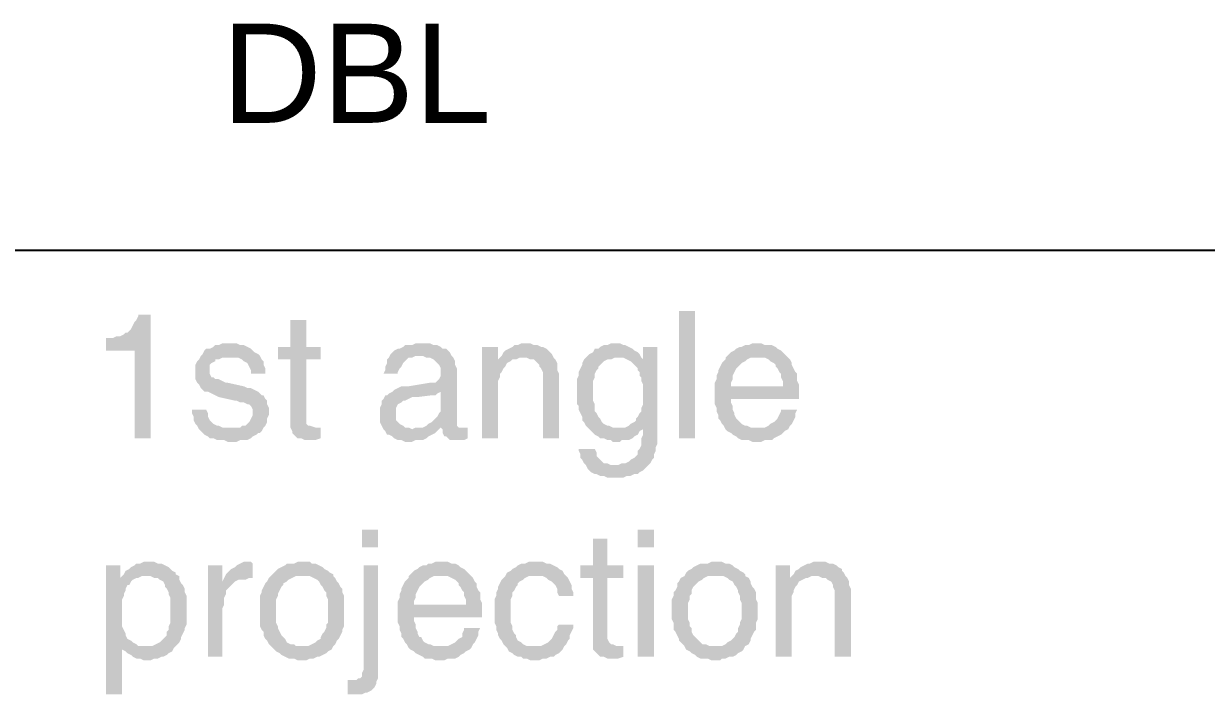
# Model space of a CAD drawing. Header units: millimetres. Extents: x 1399 to 2555, y 1196 to 1555.
# Drawn here: x 1984.7 to 2014.51, y 1281.4 to 1298.3 of the extents above; entities that cross this region are included whole.
import ezdxf

# ---------------------------------------------------------------- set-up
doc = ezdxf.new("R2010")
doc.units = ezdxf.units.MM
doc.layers.add('odj', color=4, linetype='Continuous', lineweight=35)
doc.styles.get("Standard").update_dxf_attribs({"font": 'arial.ttf'})

msp = doc.modelspace()

# ---------------------------------------------------------------- hatches: boundary and pattern name
at = {"transparency": 33554559}
for points in [[(1987.90046, 1290.96754), (1987.58454, 1290.96754), (1987.58454, 1290.9224), (1987.53941, 1290.83214), (1987.49428, 1290.78701), (1987.44914, 1290.69674), (1987.40401, 1290.60648), (1987.35888, 1290.56135), (1987.31375, 1290.51621), (1987.26861, 1290.51621), (1987.22348, 1290.47108), (1987.13322, 1290.42595), (1987.04295, 1290.42595), (1986.95269, 1290.38082), (1986.77216, 1290.38082), (1986.77216, 1290.06489), (1987.49428, 1290.06489), (1987.49428, 1287.85342), (1987.90046, 1287.85342)], [(2001.21446, 1287.85342), (2001.21446, 1291.0578), (2001.62065, 1291.0578), (2001.62065, 1287.85342)], [(1991.82696, 1290.83214), (1991.42077, 1290.83214), (1991.42077, 1290.15516), (1991.10485, 1290.15516), (1991.10485, 1289.83923), (1991.42077, 1289.83923), (1991.42077, 1288.12421), (1991.46591, 1288.03394), (1991.46591, 1287.98881), (1991.51104, 1287.94368), (1991.55617, 1287.89855), (1991.6013, 1287.85342), (1991.69157, 1287.85342), (1991.78183, 1287.80828), (1992.05262, 1287.80828), (1992.18802, 1287.85342), (1992.18802, 1288.12421), (1992.05262, 1288.12421), (1991.91723, 1288.16934), (1991.8721, 1288.16934), (1991.82696, 1288.21447), (1991.82696, 1289.83923), (1992.18802, 1289.83923), (1992.18802, 1290.15516), (1991.82696, 1290.15516)], [(1989.88628, 1290.24542), (1989.70575, 1290.24542), (1989.61549, 1290.20029), (1989.52522, 1290.20029), (1989.48009, 1290.15516), (1989.38983, 1290.11002), (1989.29956, 1290.11002), (1989.25443, 1290.06489), (1989.2093, 1289.97463), (1989.16417, 1289.9295), (1989.11903, 1289.83923), (1989.0739, 1289.7941), (1989.02877, 1289.70383), (1989.02877, 1289.34278), (1989.0739, 1289.25251), (1989.11903, 1289.20738), (1989.16417, 1289.11712), (1989.2093, 1289.07198), (1989.25443, 1289.02685), (1989.34469, 1289.02685), (1989.43496, 1288.98172), (1989.52522, 1288.93659), (1989.61549, 1288.89146), (1990.02168, 1288.80119), (1990.06681, 1288.80119), (1990.15707, 1288.75606), (1990.24734, 1288.75606), (1990.3376, 1288.71093), (1990.38273, 1288.71093), (1990.42787, 1288.66579), (1990.473, 1288.57553), (1990.473, 1288.44013), (1990.42787, 1288.34987), (1990.38273, 1288.2596), (1990.3376, 1288.21447), (1990.29247, 1288.16934), (1990.20221, 1288.16934), (1990.15707, 1288.12421), (1989.93141, 1288.12421), (1989.11903, 1288.07908), (1989.16417, 1288.03394), (1989.2093, 1287.98881), (1989.25443, 1287.94368), (1989.34469, 1287.89855), (1989.38983, 1287.85342), (1989.48009, 1287.85342), (1989.57035, 1287.80828), (1989.75088, 1287.80828), (1989.84115, 1287.76315), (1990.06681, 1287.76315), (1990.15707, 1287.80828), (1990.3376, 1287.80828), (1990.42787, 1287.85342), (1990.473, 1287.89855), (1990.56326, 1287.94368), (1990.60839, 1287.98881), (1990.65353, 1287.98881), (1990.69866, 1288.03394), (1990.74379, 1288.12421), (1990.78892, 1288.16934), (1990.83406, 1288.2596), (1990.83406, 1288.34987), (1990.87919, 1288.44013), (1990.87919, 1288.5304), (1990.87919, 1288.62066), (1990.83406, 1288.71093), (1990.83406, 1288.80119), (1990.78892, 1288.84632), (1990.74379, 1288.93659), (1990.69866, 1288.93659), (1990.65353, 1288.98172), (1990.60839, 1289.02685), (1990.51813, 1289.07198), (1990.42787, 1289.11712), (1990.3376, 1289.11712), (1990.24734, 1289.16225), (1989.84115, 1289.25251), (1989.79602, 1289.25251), (1989.70575, 1289.29764), (1989.61549, 1289.34278), (1989.52522, 1289.34278), (1989.48009, 1289.38791), (1989.43496, 1289.38791), (1989.38983, 1289.47817), (1989.38983, 1289.70383), (1989.43496, 1289.74897), (1989.52522, 1289.7941), (1989.52522, 1289.83923), (1989.61549, 1289.83923), (1989.70575, 1289.88436), (1989.88628, 1289.88436), (1990.65353, 1289.9295), (1990.60839, 1289.97463), (1990.51813, 1290.01976), (1990.473, 1290.06489), (1990.42787, 1290.11002), (1990.3376, 1290.15516), (1990.24734, 1290.20029), (1990.15707, 1290.20029), (1990.06681, 1290.24542), (1989.97654, 1290.24542)], [(1994.76055, 1290.24542), (1994.58003, 1290.24542), (1994.48976, 1290.20029), (1994.30923, 1290.20029), (1994.2641, 1290.15516), (1994.17384, 1290.11002), (1994.1287, 1290.11002), (1994.03844, 1290.06489), (1993.99331, 1290.01976), (1993.94818, 1289.97463), (1993.90304, 1289.88436), (1993.85791, 1289.83923), (1993.85791, 1289.74897), (1993.81278, 1289.6587), (1993.81278, 1289.56844), (1993.76765, 1289.47817), (1994.1287, 1289.47817), (1994.1287, 1289.52331), (1994.17384, 1289.61357), (1994.21897, 1289.6587), (1994.2641, 1289.74897), (1994.30923, 1289.7941), (1994.35437, 1289.83923), (1994.3995, 1289.88436), (1994.48976, 1289.88436), (1994.58003, 1289.9295), (1995.48267, 1289.9295), (1995.43754, 1290.01976), (1995.39241, 1290.06489), (1995.34727, 1290.11002), (1995.25701, 1290.11002), (1995.21188, 1290.15516), (1995.12161, 1290.20029), (1995.03135, 1290.20029), (1994.94108, 1290.24542), (1994.85082, 1290.24542)], [(1996.65611, 1290.15516), (1996.24992, 1290.15516), (1996.24992, 1287.85342), (1996.65611, 1287.85342), (1996.65611, 1289.07198), (1996.65611, 1289.29764), (1996.70124, 1289.38791), (1996.70124, 1289.47817), (1996.74637, 1289.52331), (1996.7915, 1289.61357), (1996.83663, 1289.6587), (1996.83663, 1289.6587), (1996.88177, 1289.74897), (1996.97203, 1289.7941), (1996.65611, 1289.83923)], [(1997.37822, 1290.24542), (1997.24282, 1290.24542), (1997.15256, 1290.20029), (1997.0623, 1290.20029), (1997.01716, 1290.15516), (1996.9269, 1290.11002), (1996.83663, 1290.06489), (1996.7915, 1290.01976), (1996.74637, 1289.9295), (1996.65611, 1289.83923), (1996.97203, 1289.7941), (1997.01716, 1289.83923), (1997.10743, 1289.83923), (1997.19769, 1289.88436), (1998.0552, 1289.88436), (1998.01007, 1289.97463), (1997.96494, 1290.01976), (1997.91981, 1290.06489), (1997.87467, 1290.11002), (1997.78441, 1290.15516), (1997.73928, 1290.15516), (1997.64901, 1290.20029), (1997.55875, 1290.20029), (1997.46849, 1290.24542)], [(1999.63483, 1290.24542), (1999.49943, 1290.24542), (1999.40917, 1290.20029), (1999.3189, 1290.20029), (1999.22864, 1290.15516), (1999.18351, 1290.11002), (1999.09324, 1290.11002), (1999.04811, 1290.01976), (1998.95785, 1289.97463), (1998.91271, 1289.9295), (1998.86758, 1289.88436), (1999.81536, 1289.88436), (1999.90562, 1289.83923), (1999.99589, 1289.7941), (2000.31181, 1289.83923), (2000.26668, 1289.88436), (2000.26668, 1289.88436), (2000.22155, 1289.97463), (2000.17642, 1290.01976), (2000.08615, 1290.06489), (2000.04102, 1290.11002), (1999.95075, 1290.15516), (1999.86049, 1290.20029), (1999.81536, 1290.20029), (1999.72509, 1290.24542)], [(2000.67287, 1290.15516), (2000.31181, 1290.15516), (2000.31181, 1289.83923), (1999.99589, 1289.7941), (2000.04102, 1289.74897), (2000.08615, 1289.70383), (2000.17642, 1289.61357), (2000.17642, 1289.56844), (2000.22155, 1289.52331), (2000.22155, 1289.43304), (2000.26668, 1289.38791), (2000.26668, 1289.29764), (2000.31181, 1289.20738), (2000.31181, 1288.71093), (2000.26668, 1288.62066), (2000.26668, 1288.5304), (2000.22155, 1288.48527), (2000.17642, 1288.395), (2000.13128, 1288.34987), (2000.13128, 1288.30474), (2000.08615, 1288.2596), (1999.99589, 1288.21447), (1999.95075, 1288.16934), (1999.86049, 1288.12421), (1999.67996, 1288.12421), (2000.31181, 1288.07908), (2000.31181, 1287.94368), (2000.26668, 1287.85342), (2000.26668, 1287.67289), (2000.22155, 1287.58262), (2000.17642, 1287.53749), (2000.17642, 1287.44723), (2000.13128, 1287.40209), (2000.08615, 1287.35696), (1999.99589, 1287.31183), (1999.95075, 1287.2667), (1999.86049, 1287.22156), (1999.77023, 1287.22156), (1999.67996, 1287.17643), (1999.5897, 1287.17643), (2000.44721, 1287.17643), (2000.49234, 1287.22156), (2000.53747, 1287.31183), (2000.58261, 1287.35696), (2000.58261, 1287.44723), (2000.62774, 1287.53749), (2000.62774, 1287.62775), (2000.67287, 1287.71802), (2000.67287, 1287.98881)], [(2003.20027, 1290.24542), (2003.06487, 1290.24542), (2002.97461, 1290.20029), (2002.88435, 1290.20029), (2002.79408, 1290.15516), (2002.74895, 1290.15516), (2002.65869, 1290.11002), (2002.61355, 1290.06489), (2002.52329, 1290.01976), (2002.47816, 1289.97463), (2002.38789, 1289.88436), (2003.3808, 1289.88436), (2003.47106, 1289.83923), (2003.5162, 1289.7941), (2003.60646, 1289.74897), (2003.65159, 1289.70383), (2003.65159, 1289.6587), (2003.69672, 1289.61357), (2003.74186, 1289.52331), (2003.78699, 1289.47817), (2003.78699, 1289.38791), (2003.83212, 1289.29764), (2003.83212, 1289.16225), (2002.1171, 1289.16225), (2002.1171, 1288.71093), (2002.16223, 1288.62066), (2002.16223, 1288.5304), (2002.20736, 1288.44013), (2002.20736, 1288.34987), (2002.2525, 1288.30474), (2002.29763, 1288.21447), (2002.34276, 1288.16934), (2002.38789, 1288.07908), (2003.20027, 1288.12421), (2003.01974, 1288.12421), (2002.92948, 1288.16934), (2002.88435, 1288.16934), (2002.79408, 1288.21447), (2002.74895, 1288.2596), (2002.65869, 1288.34987), (2002.65869, 1288.34987), (2002.61355, 1288.44013), (2002.61355, 1288.48527), (2002.56842, 1288.57553), (2002.56842, 1288.66579), (2002.52329, 1288.75606), (2002.52329, 1288.84632), (2004.23831, 1288.84632), (2004.23831, 1289.20738), (2004.19318, 1289.29764), (2004.19318, 1289.47817), (2004.14805, 1289.52331), (2004.10291, 1289.61357), (2004.05778, 1289.70383), (2004.05778, 1289.74897), (2004.01265, 1289.83923), (2003.96752, 1289.88436), (2003.92239, 1289.9295), (2003.83212, 1290.01976), (2003.78699, 1290.06489), (2003.69672, 1290.11002), (2003.65159, 1290.15516), (2003.56133, 1290.20029), (2003.3808, 1290.20029), (2003.29054, 1290.24542)], [(1990.65353, 1289.9295), (1989.88628, 1289.88436), (1990.11194, 1289.88436), (1990.20221, 1289.83923), (1990.24734, 1289.7941), (1990.24734, 1289.7941), (1990.3376, 1289.74897), (1990.38273, 1289.6587), (1990.42787, 1289.56844), (1990.42787, 1289.47817), (1990.78892, 1289.47817), (1990.78892, 1289.61357), (1990.74379, 1289.70383), (1990.74379, 1289.7941), (1990.69866, 1289.83923)], [(1995.48267, 1289.9295), (1994.67029, 1289.9295), (1994.76055, 1289.9295), (1994.85082, 1289.88436), (1994.94108, 1289.88436), (1995.03135, 1289.83923), (1995.07648, 1289.7941), (1995.12161, 1289.74897), (1995.16674, 1289.70383), (1995.21188, 1289.61357), (1995.21188, 1289.43304), (1995.16674, 1289.34278), (1995.12161, 1289.29764), (1995.07648, 1289.25251), (1994.94108, 1289.25251), (1994.3995, 1289.16225), (1994.21897, 1289.16225), (1994.1287, 1289.11712), (1994.03844, 1289.07198), (1993.99331, 1289.02685), (1995.21188, 1289.02685), (1995.21188, 1288.62066), (1995.21188, 1288.5304), (1995.16674, 1288.48527), (1995.12161, 1288.395), (1995.07648, 1288.34987), (1994.98622, 1288.2596), (1994.98622, 1288.2596), (1994.89595, 1288.21447), (1994.85082, 1288.16934), (1994.76055, 1288.12421), (1994.58003, 1288.12421), (1994.48976, 1288.07908), (1993.76765, 1288.07908), (1993.81278, 1288.03394), (1993.85791, 1287.94368), (1993.90304, 1287.94368), (1993.99331, 1287.89855), (1994.03844, 1287.85342), (1994.1287, 1287.80828), (1994.21897, 1287.80828), (1994.30923, 1287.76315), (1994.48976, 1287.76315), (1994.58003, 1287.80828), (1994.76055, 1287.80828), (1994.85082, 1287.85342), (1994.89595, 1287.89855), (1994.98622, 1287.94368), (1995.07648, 1287.98881), (1995.12161, 1288.03394), (1995.16674, 1288.07908), (1995.21188, 1288.12421), (1995.6632, 1288.12421), (1995.61807, 1288.16934), (1995.61807, 1289.61357), (1995.57293, 1289.70383), (1995.57293, 1289.7941), (1995.5278, 1289.88436)], [(1998.0552, 1289.88436), (1997.28796, 1289.88436), (1997.37822, 1289.88436), (1997.46849, 1289.83923), (1997.55875, 1289.83923), (1997.60388, 1289.7941), (1997.64901, 1289.74897), (1997.69415, 1289.70383), (1997.69415, 1289.6587), (1997.73928, 1289.61357), (1997.78441, 1289.52331), (1997.78441, 1287.85342), (1998.1906, 1287.85342), (1998.1906, 1289.47817), (1998.14547, 1289.56844), (1998.14547, 1289.74897), (1998.10034, 1289.83923)], [(1998.86758, 1289.88436), (1998.82245, 1289.83923), (1998.77732, 1289.74897), (1998.77732, 1289.70383), (1998.73219, 1289.61357), (1998.68705, 1289.52331), (1998.68705, 1289.43304), (1998.64192, 1289.34278), (1998.64192, 1288.71093), (1998.68705, 1288.66579), (1998.68705, 1288.57553), (1998.73219, 1288.48527), (1998.77732, 1288.395), (1998.77732, 1288.30474), (1998.82245, 1288.2596), (1998.86758, 1288.16934), (1998.91271, 1288.12421), (1998.95785, 1288.07908), (1999.04811, 1287.98881), (1999.09324, 1287.94368), (1999.18351, 1287.89855), (1999.22864, 1287.85342), (1999.3189, 1287.85342), (1999.40917, 1287.80828), (1999.49943, 1287.80828), (1999.54457, 1287.76315), (1999.72509, 1287.76315), (1999.77023, 1287.80828), (1999.95075, 1287.80828), (2000.04102, 1287.85342), (2000.08615, 1287.89855), (2000.17642, 1287.94368), (2000.22155, 1288.03394), (2000.31181, 1288.07908), (2000.31181, 1288.07908), (1999.67996, 1288.12421), (1999.54457, 1288.12421), (1999.4543, 1288.16934), (1999.40917, 1288.16934), (1999.3189, 1288.21447), (1999.27377, 1288.2596), (1999.22864, 1288.34987), (1999.18351, 1288.395), (1999.13838, 1288.48527), (1999.09324, 1288.5304), (1999.09324, 1288.71093), (1999.04811, 1288.80119), (1999.04811, 1289.29764), (1999.09324, 1289.38791), (1999.09324, 1289.47817), (1999.13838, 1289.56844), (1999.18351, 1289.61357), (1999.18351, 1289.6587), (1999.22864, 1289.70383), (1999.27377, 1289.74897), (1999.3189, 1289.7941), (1999.40917, 1289.83923), (1999.49943, 1289.83923), (1999.5897, 1289.88436), (1999.67996, 1289.88436)], [(2002.38789, 1289.88436), (2002.38789, 1289.83923), (2002.34276, 1289.7941), (2002.29763, 1289.74897), (2002.2525, 1289.6587), (2002.20736, 1289.56844), (2002.20736, 1289.52331), (2002.16223, 1289.43304), (2002.16223, 1289.34278), (2002.1171, 1289.25251), (2002.1171, 1289.16225), (2002.52329, 1289.16225), (2002.52329, 1289.25251), (2002.56842, 1289.34278), (2002.56842, 1289.43304), (2002.61355, 1289.52331), (2002.65869, 1289.61357), (2002.70382, 1289.6587), (2002.74895, 1289.70383), (2002.79408, 1289.74897), (2002.88435, 1289.7941), (2002.92948, 1289.83923), (2003.01974, 1289.88436), (2003.20027, 1289.88436)], [(1993.99331, 1289.02685), (1993.90304, 1288.98172), (1993.85791, 1288.93659), (1993.81278, 1288.93659), (1993.76765, 1288.84632), (1993.72251, 1288.80119), (1993.72251, 1288.71093), (1993.67738, 1288.62066), (1993.67738, 1288.44013), (1993.67738, 1288.2596), (1993.72251, 1288.16934), (1993.76765, 1288.07908), (1994.48976, 1288.07908), (1994.3995, 1288.12421), (1994.30923, 1288.12421), (1994.2641, 1288.16934), (1994.17384, 1288.21447), (1994.1287, 1288.2596), (1994.08357, 1288.30474), (1994.08357, 1288.62066), (1994.1287, 1288.71093), (1994.21897, 1288.75606), (1994.2641, 1288.80119), (1994.30923, 1288.80119), (1994.3995, 1288.84632), (1994.48976, 1288.89146), (1994.62516, 1288.89146), (1994.98622, 1288.93659), (1995.07648, 1288.93659), (1995.12161, 1288.98172), (1995.21188, 1289.02685)], [(1989.29956, 1288.57553), (1988.9385, 1288.57553), (1988.9385, 1288.48527), (1988.98364, 1288.395), (1988.98364, 1288.30474), (1989.02877, 1288.21447), (1989.0739, 1288.16934), (1989.11903, 1288.07908), (1989.93141, 1288.12421), (1989.70575, 1288.12421), (1989.61549, 1288.16934), (1989.57035, 1288.16934), (1989.48009, 1288.21447), (1989.43496, 1288.2596), (1989.38983, 1288.30474), (1989.34469, 1288.395), (1989.34469, 1288.48527)], [(2004.19318, 1288.57553), (2003.78699, 1288.57553), (2003.78699, 1288.5304), (2003.74186, 1288.44013), (2003.69672, 1288.34987), (2003.65159, 1288.30474), (2003.60646, 1288.2596), (2003.5162, 1288.21447), (2003.47106, 1288.16934), (2003.3808, 1288.12421), (2003.20027, 1288.12421), (2002.38789, 1288.07908), (2002.38789, 1288.07908), (2002.43302, 1288.03394), (2002.52329, 1287.98881), (2002.56842, 1287.94368), (2002.65869, 1287.89855), (2002.70382, 1287.85342), (2002.79408, 1287.80828), (2002.97461, 1287.80828), (2003.06487, 1287.76315), (2003.29054, 1287.76315), (2003.3808, 1287.80828), (2003.56133, 1287.80828), (2003.60646, 1287.85342), (2003.69672, 1287.89855), (2003.78699, 1287.94368), (2003.83212, 1287.98881), (2003.87725, 1288.03394), (2003.96752, 1288.07908), (2004.01265, 1288.16934), (2004.05778, 1288.21447), (2004.10291, 1288.30474), (2004.14805, 1288.395), (2004.14805, 1288.48527)], [(1995.6632, 1288.12421), (1995.21188, 1288.12421), (1995.25701, 1288.07908), (1995.75346, 1288.12421), (1995.70833, 1288.12421)], [(1995.88886, 1288.12421), (1995.75346, 1288.12421), (1995.25701, 1288.07908), (1995.25701, 1287.98881), (1995.30214, 1287.89855), (1995.34727, 1287.89855), (1995.39241, 1287.85342), (1995.43754, 1287.80828), (1995.79859, 1287.80828), (1995.88886, 1287.85342)], [(1999.09324, 1287.58262), (1998.68705, 1287.58262), (1998.68705, 1287.53749), (1998.73219, 1287.44723), (1998.73219, 1287.35696), (1998.77732, 1287.31183), (1998.82245, 1287.22156), (1998.86758, 1287.17643), (1998.91271, 1287.08617), (1998.95785, 1287.04104), (1999.00298, 1286.9959), (1999.09324, 1286.95077), (1999.13838, 1286.95077), (1999.22864, 1286.90564), (1999.3189, 1286.90564), (1999.40917, 1286.86051), (1999.81536, 1286.86051), (1999.90562, 1286.90564), (1999.99589, 1286.90564), (2000.08615, 1286.95077), (2000.17642, 1286.95077), (2000.22155, 1286.9959), (2000.31181, 1287.04104), (2000.35694, 1287.08617), (2000.40208, 1287.1313), (2000.44721, 1287.17643), (1999.49943, 1287.17643), (1999.40917, 1287.22156), (1999.3189, 1287.22156), (1999.27377, 1287.2667), (1999.22864, 1287.31183), (1999.13838, 1287.40209), (1999.13838, 1287.49236)], [(1993.63225, 1285.10035), (1993.63225, 1285.55167), (1993.22606, 1285.55167), (1993.22606, 1285.10035)], [(1999.40917, 1285.32601), (1999.04811, 1285.32601), (1999.04811, 1284.64903), (1998.73219, 1284.64903), (1998.73219, 1284.33311), (1999.04811, 1284.33311), (1999.04811, 1282.52782), (1999.09324, 1282.48269), (1999.13838, 1282.43755), (1999.18351, 1282.39242), (1999.22864, 1282.34729), (1999.3189, 1282.34729), (1999.40917, 1282.30216), (1999.67996, 1282.30216), (1999.81536, 1282.34729), (1999.81536, 1282.61808), (1999.63483, 1282.61808), (1999.54457, 1282.66322), (1999.49943, 1282.66322), (1999.4543, 1282.70835), (1999.40917, 1282.79861), (1999.40917, 1284.33311), (1999.81536, 1284.33311), (1999.81536, 1284.64903), (1999.40917, 1284.64903)], [(2000.58261, 1285.10035), (2000.58261, 1285.55167), (2000.17642, 1285.55167), (2000.17642, 1285.10035)], [(1987.8102, 1284.7393), (1987.71994, 1284.7393), (1987.62967, 1284.69416), (1987.53941, 1284.69416), (1987.49428, 1284.64903), (1987.40401, 1284.6039), (1987.35888, 1284.55877), (1987.26861, 1284.51363), (1987.22348, 1284.42337), (1987.17835, 1284.37824), (1987.13322, 1284.33311), (1987.58454, 1284.33311), (1987.6748, 1284.37824), (1987.76507, 1284.37824), (1988.53232, 1284.42337), (1988.53232, 1284.4685), (1988.44205, 1284.51363), (1988.39692, 1284.55877), (1988.35179, 1284.6039), (1988.26152, 1284.64903), (1988.17126, 1284.69416), (1988.08099, 1284.69416), (1987.99073, 1284.7393), (1987.90046, 1284.7393)], [(1990.3376, 1284.7393), (1990.24734, 1284.7393), (1990.15707, 1284.69416), (1990.06681, 1284.64903), (1990.02168, 1284.6039), (1989.93141, 1284.55877), (1989.88628, 1284.51363), (1989.79602, 1284.42337), (1989.79602, 1284.42337), (1989.75088, 1284.33311), (1990.473, 1284.33311), (1990.473, 1284.69416), (1990.42787, 1284.7393)], [(1991.69157, 1284.7393), (1991.6013, 1284.7393), (1991.51104, 1284.69416), (1991.33051, 1284.69416), (1991.28538, 1284.64903), (1991.19511, 1284.6039), (1991.10485, 1284.55877), (1991.05972, 1284.51363), (1991.01458, 1284.4685), (1990.92432, 1284.37824), (1990.92432, 1284.37824), (1990.87919, 1284.33311), (1990.83406, 1284.24284), (1990.78892, 1284.19771), (1990.74379, 1284.10744), (1990.69866, 1284.01718), (1990.69866, 1283.97205), (1990.65353, 1283.88178), (1990.65353, 1283.11454), (1990.69866, 1283.02427), (1990.74379, 1282.97914), (1990.74379, 1282.88888), (1990.78892, 1282.79861), (1990.83406, 1282.75348), (1990.87919, 1282.66322), (1990.92432, 1282.61808), (1991.69157, 1282.61808), (1991.55617, 1282.61808), (1991.51104, 1282.66322), (1991.42077, 1282.66322), (1991.33051, 1282.70835), (1991.28538, 1282.79861), (1991.24025, 1282.84374), (1991.19511, 1282.88888), (1991.14998, 1282.97914), (1991.10485, 1283.0694), (1991.10485, 1283.11454), (1991.05972, 1283.2048), (1991.05972, 1283.79152), (1991.10485, 1283.88178), (1991.10485, 1283.92692), (1991.14998, 1284.01718), (1991.19511, 1284.10744), (1991.24025, 1284.15258), (1991.24025, 1284.19771), (1991.33051, 1284.24284), (1991.37564, 1284.28797), (1991.46591, 1284.33311), (1991.55617, 1284.37824), (1991.69157, 1284.37824), (1992.50395, 1284.42337), (1992.41368, 1284.4685), (1992.36855, 1284.51363), (1992.27829, 1284.55877), (1992.23315, 1284.6039), (1992.14289, 1284.64903), (1992.05262, 1284.69416), (1991.96236, 1284.69416), (1991.91723, 1284.7393), (1991.82696, 1284.7393)], [(1995.21188, 1284.7393), (1995.07648, 1284.7393), (1994.98622, 1284.69416), (1994.89595, 1284.69416), (1994.85082, 1284.64903), (1994.76055, 1284.64903), (1994.67029, 1284.6039), (1994.62516, 1284.55877), (1994.53489, 1284.51363), (1994.48976, 1284.4685), (1994.3995, 1284.37824), (1995.39241, 1284.37824), (1995.48267, 1284.33311), (1995.57293, 1284.28797), (1995.61807, 1284.24284), (1995.6632, 1284.19771), (1995.6632, 1284.15258), (1995.70833, 1284.10744), (1995.75346, 1284.01718), (1995.79859, 1283.97205), (1995.79859, 1283.88178), (1995.84373, 1283.79152), (1995.84373, 1283.65612), (1994.1287, 1283.65612), (1994.1287, 1283.2048), (1994.17384, 1283.11454), (1994.17384, 1283.02427), (1994.21897, 1282.93401), (1994.21897, 1282.84374), (1994.2641, 1282.79861), (1994.30923, 1282.70835), (1994.35437, 1282.66322), (1994.3995, 1282.57295), (1995.21188, 1282.61808), (1995.03135, 1282.61808), (1994.94108, 1282.66322), (1994.89595, 1282.66322), (1994.80569, 1282.70835), (1994.76055, 1282.75348), (1994.71542, 1282.84374), (1994.67029, 1282.84374), (1994.62516, 1282.93401), (1994.62516, 1282.97914), (1994.58003, 1283.0694), (1994.58003, 1283.15967), (1994.53489, 1283.24993), (1994.53489, 1283.3402), (1996.24992, 1283.3402), (1996.24992, 1283.70126), (1996.20478, 1283.79152), (1996.20478, 1283.97205), (1996.15965, 1284.01718), (1996.11452, 1284.10744), (1996.11452, 1284.19771), (1996.06939, 1284.24284), (1996.02426, 1284.33311), (1995.97912, 1284.37824), (1995.93399, 1284.42337), (1995.84373, 1284.51363), (1995.79859, 1284.55877), (1995.70833, 1284.6039), (1995.6632, 1284.64903), (1995.57293, 1284.69416), (1995.48267, 1284.69416), (1995.39241, 1284.7393), (1995.30214, 1284.7393)], [(1997.60388, 1284.7393), (1997.42335, 1284.7393), (1997.33309, 1284.69416), (1997.24282, 1284.69416), (1997.15256, 1284.64903), (1997.10743, 1284.6039), (1997.01716, 1284.55877), (1996.97203, 1284.51363), (1996.88177, 1284.4685), (1996.83663, 1284.37824), (1997.78441, 1284.37824), (1997.87467, 1284.33311), (1997.91981, 1284.28797), (1998.01007, 1284.24284), (1998.0552, 1284.19771), (1998.10034, 1284.15258), (1998.14547, 1284.06231), (1998.14547, 1283.97205), (1998.1906, 1283.88178), (1998.55166, 1283.88178), (1998.55166, 1283.97205), (1998.50653, 1284.06231), (1998.50653, 1284.15258), (1998.46139, 1284.24284), (1998.41626, 1284.33311), (1998.37113, 1284.37824), (1998.326, 1284.42337), (1998.28086, 1284.51363), (1998.28086, 1284.51363), (1998.1906, 1284.55877), (1998.14547, 1284.6039), (1998.0552, 1284.64903), (1997.96494, 1284.69416), (1997.87467, 1284.69416), (1997.78441, 1284.7393), (1997.69415, 1284.7393)], [(2002.1171, 1284.7393), (2002.02683, 1284.7393), (2001.93657, 1284.69416), (2001.75604, 1284.69416), (2001.66578, 1284.64903), (2001.57551, 1284.6039), (2001.53038, 1284.55877), (2001.44012, 1284.51363), (2001.39498, 1284.4685), (2001.34985, 1284.37824), (2001.34985, 1284.37824), (2001.25959, 1284.33311), (2001.21446, 1284.24284), (2001.16932, 1284.19771), (2001.16932, 1284.10744), (2001.12419, 1284.01718), (2001.07906, 1283.97205), (2001.07906, 1283.88178), (2001.03393, 1283.79152), (2001.03393, 1283.29507), (2001.07906, 1283.2048), (2001.07906, 1283.02427), (2001.12419, 1282.97914), (2001.16932, 1282.88888), (2001.21446, 1282.79861), (2001.21446, 1282.75348), (2001.30472, 1282.66322), (2001.34985, 1282.61808), (2002.1171, 1282.61808), (2001.9817, 1282.61808), (2001.89144, 1282.66322), (2001.80117, 1282.66322), (2001.75604, 1282.70835), (2001.66578, 1282.79861), (2001.62065, 1282.84374), (2001.57551, 1282.88888), (2001.53038, 1282.97914), (2001.53038, 1283.0694), (2001.48525, 1283.11454), (2001.48525, 1283.2048), (2001.44012, 1283.29507), (2001.44012, 1283.70126), (2001.48525, 1283.79152), (2001.48525, 1283.88178), (2001.53038, 1283.92692), (2001.53038, 1284.01718), (2001.57551, 1284.10744), (2001.62065, 1284.15258), (2001.66578, 1284.19771), (2001.71091, 1284.24284), (2001.80117, 1284.28797), (2001.84631, 1284.33311), (2001.93657, 1284.37824), (2002.1171, 1284.37824), (2002.88435, 1284.42337), (2002.83921, 1284.4685), (2002.74895, 1284.51363), (2002.70382, 1284.55877), (2002.61355, 1284.6039), (2002.56842, 1284.64903), (2002.47816, 1284.69416), (2002.38789, 1284.69416), (2002.29763, 1284.7393), (2002.20736, 1284.7393)], [(2004.73476, 1284.7393), (2004.59937, 1284.7393), (2004.5091, 1284.69416), (2004.46397, 1284.69416), (2004.37371, 1284.64903), (2004.28344, 1284.6039), (2004.23831, 1284.55877), (2004.14805, 1284.51363), (2004.10291, 1284.42337), (2004.01265, 1284.33311), (2004.32858, 1284.28797), (2004.41884, 1284.33311), (2004.46397, 1284.33311), (2004.55424, 1284.37824), (2005.41175, 1284.37824), (2005.36662, 1284.4685), (2005.32148, 1284.51363), (2005.32148, 1284.55877), (2005.23122, 1284.6039), (2005.18609, 1284.64903), (2005.09582, 1284.69416), (2005.00556, 1284.69416), (2004.91529, 1284.7393), (2004.82503, 1284.7393)], [(1987.13322, 1284.64903), (1986.77216, 1284.64903), (1986.77216, 1281.39951), (1987.17835, 1281.39951), (1987.17835, 1282.57295), (1987.76507, 1282.61808), (1987.58454, 1282.61808), (1987.53941, 1282.66322), (1987.44914, 1282.70835), (1987.40401, 1282.75348), (1987.31375, 1282.79861), (1987.26861, 1282.88888), (1987.26861, 1282.93401), (1987.22348, 1283.02427), (1987.17835, 1283.11454), (1987.17835, 1283.79152), (1987.22348, 1283.88178), (1987.22348, 1283.92692), (1987.26861, 1284.01718), (1987.26861, 1284.06231), (1987.31375, 1284.15258), (1987.35888, 1284.15258), (1987.40401, 1284.24284), (1987.44914, 1284.28797), (1987.53941, 1284.33311), (1987.13322, 1284.33311)], [(1988.53232, 1284.42337), (1987.76507, 1284.37824), (1987.90046, 1284.37824), (1987.99073, 1284.33311), (1988.08099, 1284.33311), (1988.12613, 1284.28797), (1988.21639, 1284.24284), (1988.26152, 1284.15258), (1988.26152, 1284.10744), (1988.30665, 1284.06231), (1988.35179, 1283.97205), (1988.35179, 1283.92692), (1988.39692, 1283.83665), (1988.39692, 1283.52073), (1988.39692, 1283.2048), (1988.35179, 1283.11454), (1988.35179, 1283.02427), (1988.30665, 1282.97914), (1988.30665, 1282.88888), (1988.26152, 1282.84374), (1988.21639, 1282.79861), (1988.17126, 1282.75348), (1988.12613, 1282.70835), (1988.03586, 1282.66322), (1987.9456, 1282.61808), (1987.76507, 1282.61808), (1987.17835, 1282.57295), (1987.17835, 1282.52782), (1987.26861, 1282.48269), (1987.31375, 1282.43755), (1987.40401, 1282.39242), (1987.44914, 1282.34729), (1987.53941, 1282.30216), (1987.62967, 1282.30216), (1987.71994, 1282.25703), (1987.90046, 1282.25703), (1987.99073, 1282.30216), (1988.08099, 1282.30216), (1988.17126, 1282.34729), (1988.21639, 1282.34729), (1988.30665, 1282.39242), (1988.35179, 1282.43755), (1988.44205, 1282.48269), (1988.48718, 1282.57295), (1988.53232, 1282.61808), (1988.57745, 1282.66322), (1988.62258, 1282.70835), (1988.66771, 1282.79861), (1988.66771, 1282.84374), (1988.71284, 1282.93401), (1988.75798, 1283.02427), (1988.75798, 1283.0694), (1988.80311, 1283.15967), (1988.80311, 1283.88178), (1988.75798, 1283.97205), (1988.75798, 1284.06231), (1988.71284, 1284.15258), (1988.66771, 1284.19771), (1988.62258, 1284.28797), (1988.62258, 1284.37824)], [(1989.70575, 1284.64903), (1989.34469, 1284.64903), (1989.34469, 1282.34729), (1989.70575, 1282.34729), (1989.70575, 1283.56586), (1989.75088, 1283.65612), (1989.75088, 1283.83665), (1989.79602, 1283.92692), (1989.79602, 1284.01718), (1989.84115, 1284.06231), (1989.88628, 1284.10744), (1989.93141, 1284.15258), (1989.97654, 1284.19771), (1990.02168, 1284.24284), (1989.70575, 1284.24284)], [(1992.50395, 1284.42337), (1991.69157, 1284.37824), (1991.91723, 1284.37824), (1992.00749, 1284.33311), (1992.09776, 1284.28797), (1992.14289, 1284.24284), (1992.18802, 1284.15258), (1992.23315, 1284.10744), (1992.27829, 1284.01718), (1992.32342, 1283.97205), (1992.32342, 1283.88178), (1992.36855, 1283.79152), (1992.36855, 1283.2048), (1992.32342, 1283.15967), (1992.32342, 1283.0694), (1992.27829, 1282.97914), (1992.23315, 1282.93401), (1992.18802, 1282.84374), (1992.18802, 1282.79861), (1992.09776, 1282.75348), (1992.05262, 1282.70835), (1991.96236, 1282.66322), (1991.8721, 1282.61808), (1990.92432, 1282.61808), (1991.01458, 1282.52782), (1991.05972, 1282.48269), (1991.14998, 1282.43755), (1991.19511, 1282.39242), (1991.28538, 1282.34729), (1991.37564, 1282.30216), (1991.51104, 1282.30216), (1991.6013, 1282.25703), (1991.82696, 1282.25703), (1991.91723, 1282.30216), (1992.00749, 1282.30216), (1992.09776, 1282.34729), (1992.14289, 1282.34729), (1992.23315, 1282.39242), (1992.32342, 1282.43755), (1992.36855, 1282.48269), (1992.45881, 1282.52782), (1992.50395, 1282.61808), (1992.50395, 1282.61808), (1992.54908, 1282.66322), (1992.59421, 1282.75348), (1992.63934, 1282.79861), (1992.68447, 1282.88888), (1992.72961, 1282.97914), (1992.72961, 1283.02427), (1992.77474, 1283.11454), (1992.77474, 1283.52073), (1992.77474, 1283.88178), (1992.72961, 1283.97205), (1992.72961, 1284.06231), (1992.68447, 1284.10744), (1992.63934, 1284.19771), (1992.59421, 1284.24284), (1992.54908, 1284.33311), (1992.50395, 1284.37824)], [(1993.63225, 1284.64903), (1993.27119, 1284.64903), (1993.27119, 1282.03136), (1993.22606, 1281.9411), (1993.22606, 1281.85084), (1993.18093, 1281.8057), (1993.1358, 1281.8057), (1993.09066, 1281.76057), (1992.865, 1281.76057), (1992.865, 1281.39951), (1993.22606, 1281.39951), (1993.31633, 1281.44465), (1993.36146, 1281.44465), (1993.45172, 1281.48978), (1993.49685, 1281.53491), (1993.54199, 1281.58004), (1993.58712, 1281.67031), (1993.58712, 1281.71544), (1993.63225, 1281.8057), (1993.63225, 1282.03136)], [(2000.58261, 1282.34729), (2000.58261, 1284.64903), (2000.17642, 1284.64903), (2000.17642, 1282.34729)], [(2002.88435, 1284.42337), (2002.1171, 1284.37824), (2002.34276, 1284.37824), (2002.43302, 1284.33311), (2002.47816, 1284.28797), (2002.56842, 1284.24284), (2002.61355, 1284.15258), (2002.65869, 1284.10744), (2002.70382, 1284.01718), (2002.70382, 1283.97205), (2002.74895, 1283.88178), (2002.74895, 1283.79152), (2002.79408, 1283.70126), (2002.79408, 1283.29507), (2002.74895, 1283.2048), (2002.74895, 1283.15967), (2002.70382, 1283.0694), (2002.70382, 1282.97914), (2002.65869, 1282.93401), (2002.61355, 1282.84374), (2002.56842, 1282.79861), (2002.52329, 1282.75348), (2002.43302, 1282.70835), (2002.38789, 1282.66322), (2002.29763, 1282.61808), (2001.34985, 1282.61808), (2001.39498, 1282.52782), (2001.48525, 1282.48269), (2001.53038, 1282.43755), (2001.62065, 1282.39242), (2001.66578, 1282.34729), (2001.75604, 1282.30216), (2001.93657, 1282.30216), (2002.02683, 1282.25703), (2002.2525, 1282.25703), (2002.29763, 1282.30216), (2002.38789, 1282.30216), (2002.47816, 1282.34729), (2002.56842, 1282.34729), (2002.65869, 1282.39242), (2002.70382, 1282.43755), (2002.79408, 1282.48269), (2002.83921, 1282.52782), (2002.88435, 1282.61808), (2002.88435, 1282.61808), (2002.97461, 1282.66322), (2003.01974, 1282.75348), (2003.01974, 1282.79861), (2003.06487, 1282.88888), (2003.11001, 1282.97914), (2003.15514, 1283.02427), (2003.15514, 1283.2048), (2003.20027, 1283.29507), (2003.20027, 1283.52073), (2003.20027, 1283.70126), (2003.15514, 1283.79152), (2003.15514, 1283.97205), (2003.11001, 1284.06231), (2003.06487, 1284.10744), (2003.01974, 1284.19771), (2003.01974, 1284.24284), (2002.97461, 1284.33311), (2002.88435, 1284.37824)], [(2004.01265, 1284.64903), (2003.65159, 1284.64903), (2003.65159, 1282.34729), (2004.05778, 1282.34729), (2004.05778, 1283.56586), (2004.05778, 1283.88178), (2004.10291, 1283.97205), (2004.10291, 1284.01718), (2004.14805, 1284.10744), (2004.19318, 1284.15258), (2004.19318, 1284.15258), (2004.23831, 1284.24284), (2004.32858, 1284.28797), (2004.01265, 1284.33311)], [(1989.75088, 1284.33311), (1989.70575, 1284.24284), (1990.02168, 1284.24284), (1990.11194, 1284.28797), (1990.29247, 1284.28797), (1990.38273, 1284.33311)], [(1994.3995, 1284.37824), (1994.3995, 1284.33311), (1994.35437, 1284.28797), (1994.30923, 1284.24284), (1994.2641, 1284.15258), (1994.21897, 1284.06231), (1994.21897, 1284.01718), (1994.17384, 1283.92692), (1994.17384, 1283.83665), (1994.1287, 1283.74639), (1994.1287, 1283.65612), (1994.53489, 1283.65612), (1994.53489, 1283.74639), (1994.58003, 1283.83665), (1994.58003, 1283.92692), (1994.62516, 1284.01718), (1994.67029, 1284.10744), (1994.71542, 1284.15258), (1994.76055, 1284.19771), (1994.80569, 1284.24284), (1994.89595, 1284.28797), (1994.94108, 1284.33311), (1995.03135, 1284.37824), (1995.21188, 1284.37824)], [(1996.83663, 1284.37824), (1996.7915, 1284.33311), (1996.74637, 1284.28797), (1996.70124, 1284.19771), (1996.65611, 1284.10744), (1996.65611, 1284.06231), (1996.61097, 1283.97205), (1996.61097, 1283.88178), (1996.56584, 1283.79152), (1996.56584, 1283.2048), (1996.61097, 1283.11454), (1996.61097, 1283.02427), (1996.65611, 1282.93401), (1996.65611, 1282.88888), (1996.70124, 1282.79861), (1996.74637, 1282.75348), (1996.7915, 1282.66322), (1996.83663, 1282.61808), (1997.60388, 1282.61808), (1997.37822, 1282.61808), (1997.28796, 1282.66322), (1997.24282, 1282.70835), (1997.15256, 1282.75348), (1997.10743, 1282.84374), (1997.10743, 1282.88888), (1997.0623, 1282.93401), (1997.01716, 1283.02427), (1997.01716, 1283.11454), (1996.97203, 1283.2048), (1996.97203, 1283.79152), (1997.01716, 1283.88178), (1997.01716, 1283.97205), (1997.0623, 1284.01718), (1997.10743, 1284.10744), (1997.15256, 1284.15258), (1997.15256, 1284.19771), (1997.19769, 1284.24284), (1997.28796, 1284.28797), (1997.33309, 1284.33311), (1997.42335, 1284.37824), (1997.60388, 1284.37824)], [(2005.41175, 1284.37824), (2004.6445, 1284.37824), (2004.73476, 1284.37824), (2004.82503, 1284.33311), (2004.91529, 1284.33311), (2004.96043, 1284.28797), (2005.05069, 1284.24284), (2005.05069, 1284.24284), (2005.09582, 1284.15258), (2005.09582, 1284.10744), (2005.14095, 1284.01718), (2005.14095, 1282.34729), (2005.54714, 1282.34729), (2005.54714, 1284.06231), (2005.50201, 1284.15258), (2005.50201, 1284.24284), (2005.45688, 1284.33311)], [(1996.20478, 1283.0694), (1995.79859, 1283.0694), (1995.79859, 1283.02427), (1995.75346, 1282.93401), (1995.75346, 1282.84374), (1995.6632, 1282.79861), (1995.61807, 1282.75348), (1995.57293, 1282.70835), (1995.48267, 1282.66322), (1995.39241, 1282.61808), (1995.21188, 1282.61808), (1994.3995, 1282.57295), (1994.3995, 1282.57295), (1994.44463, 1282.52782), (1994.53489, 1282.48269), (1994.58003, 1282.43755), (1994.67029, 1282.39242), (1994.76055, 1282.34729), (1994.80569, 1282.30216), (1994.98622, 1282.30216), (1995.07648, 1282.25703), (1995.30214, 1282.25703), (1995.39241, 1282.30216), (1995.57293, 1282.30216), (1995.6632, 1282.34729), (1995.70833, 1282.39242), (1995.79859, 1282.43755), (1995.84373, 1282.48269), (1995.93399, 1282.52782), (1995.97912, 1282.57295), (1996.02426, 1282.66322), (1996.06939, 1282.70835), (1996.11452, 1282.79861), (1996.15965, 1282.88888), (1996.15965, 1282.97914)], [(1998.55166, 1283.15967), (1998.1906, 1283.15967), (1998.14547, 1283.11454), (1998.14547, 1283.02427), (1998.10034, 1282.97914), (1998.0552, 1282.88888), (1998.01007, 1282.79861), (1997.96494, 1282.75348), (1997.91981, 1282.70835), (1997.82954, 1282.66322), (1997.73928, 1282.61808), (1996.83663, 1282.61808), (1996.88177, 1282.57295), (1996.9269, 1282.48269), (1997.01716, 1282.43755), (1997.0623, 1282.39242), (1997.15256, 1282.34729), (1997.24282, 1282.34729), (1997.28796, 1282.30216), (1997.37822, 1282.30216), (1997.46849, 1282.25703), (1997.69415, 1282.25703), (1997.78441, 1282.30216), (1997.87467, 1282.30216), (1997.96494, 1282.34729), (1998.0552, 1282.34729), (1998.10034, 1282.39242), (1998.1906, 1282.43755), (1998.23573, 1282.48269), (1998.28086, 1282.52782), (1998.326, 1282.61808), (1998.37113, 1282.66322), (1998.41626, 1282.75348), (1998.46139, 1282.79861), (1998.46139, 1282.88888), (1998.50653, 1282.97914), (1998.55166, 1283.0694)]]:
    msp.add_hatch(color=256, dxfattribs=at).paths.add_polyline_path(points)

# ---------------------------------------------------------------- linework, layer by layer
msp.add_lwpolyline([(1686.17365, 1292.59229), (2082.61153, 1292.59229)])

# ---------------------------------------------------------------- texts
at = {"layer": 'odj', "insert": (1993.27996, 1297.0521), "char_height": 2.5, "width": 7.1768817, "attachment_point": 5}
msp.add_mtext('\\pxql;DBL', dxfattribs=at)

doc.saveas('drawing.dxf')
